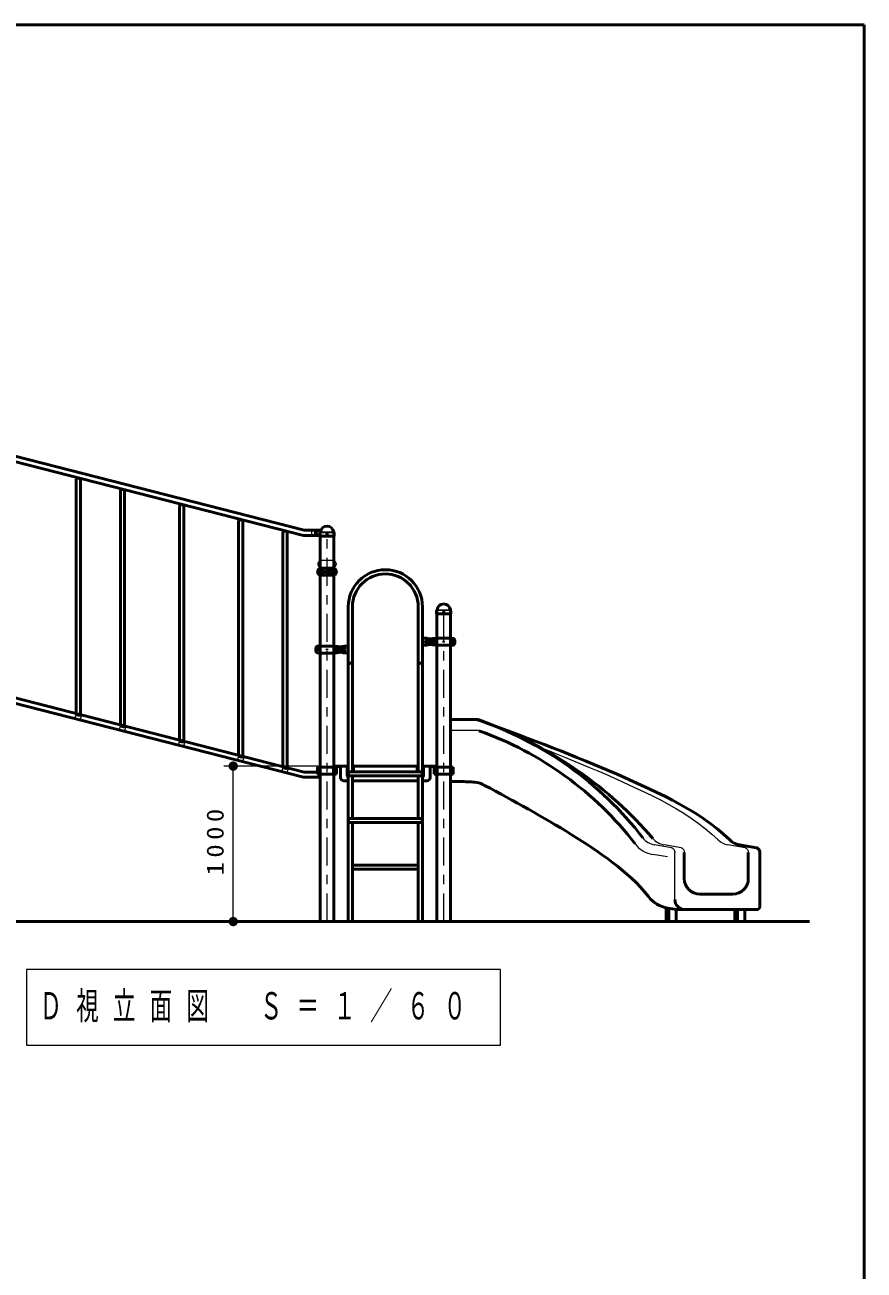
# Model space of a CAD drawing. Units: millimetres on the paper, scale 1:60. Extents: x -385 to 0, y -594 to 267.
# Drawn here: x -89.9 to 0, y -163.5 to -30 of the extents above; entities that cross this region are included whole.
import ezdxf

# ---------------------------------------------------------------- set-up
doc = ezdxf.new("R2010")
doc.units = ezdxf.units.MM
for name, pattern in [('USER1', [4.5, 2.5, -2]), ('USER2', [6, 3, -1, 1, -1]), ('USER3', [8, 3, -1, 1, -1, 1, -1])]:
    doc.linetypes.add(name, pattern=pattern)
doc.layers.add('LY_1', color=140, linetype='Continuous', lineweight=50)
doc.styles.add('ＭＳ ゴシック', font='')
doc.styles.get('ＭＳ ゴシック').set_extended_font_data('MS Gothic')

# ---------------------------------------------------------------- blocks, each defined once
blk = doc.blocks.new('filled_dot')
at = {"color": 0, "linetype": 'Continuous', "lineweight": -2, "const_width": 1.25}
blk.add_lwpolyline([(-0.625, 0, 1), (0.625, 0, 1)], format="xyb", close=True, dxfattribs=at)

msp = doc.modelspace()

# ---------------------------------------------------------------- linework, layer by layer
at = {"layer": 'LY_1', "color": 7}
for p, q in [((0, -30), (-385, -30)), ((0, -297), (0, -30)), ((-5.839, -126.133), (-122.904, -126.133))]:
    msp.add_line(p, q, dxfattribs=at)
at = {"layer": 'LY_1'}
for p, q in [((-60.021, -84.183), (-92.521, -75.849)), ((-60.092, -84.749), (-92.592, -76.416)), ((-84.45, -103.836), (-84.45, -78.796)), ((-83.997, -103.952), (-83.997, -78.796)), ((-79.7, -105.053), (-79.7, -80.014)), ((-79.247, -105.17), (-79.247, -80.014)), ((-73.367, -106.677), (-73.367, -81.638)), ((-72.913, -106.794), (-72.913, -81.638)), ((-67.033, -108.301), (-67.033, -83.262)), ((-66.58, -108.418), (-66.58, -83.262)), ((-62.283, -109.519), (-62.283, -84.48)), ((-61.83, -109.636), (-61.83, -84.48)), ((-58.299, -84.749), (-60.092, -84.749)), ((-58.299, -84.183), (-60.021, -84.183)), ((-58.331, -84.807), (-58.324, -84.477)), ((-58.331, -84.807), (-58.323, -84.816)), ((-56.791, -84.816), (-58.323, -84.816)), ((-58.303, -84.429), (-58.285, -84.41)), ((-58.299, -126.133), (-58.299, -84.466)), ((-56.81, -84.429), (-56.828, -84.41)), ((-56.814, -126.133), (-56.814, -84.466)), ((-56.791, -84.816), (-56.782, -84.808)), ((-56.782, -84.808), (-56.789, -84.477)), ((-58.502, -88.466), (-58.507, -88.466)), ((-58.502, -88.799), (-58.507, -88.799)), ((-58.325, -88.258), (-57.615, -88.258)), ((-58.323, -89.008), (-57.615, -89.008)), ((-57.826, -88.48), (-58.11, -88.465)), ((-57.826, -88.786), (-58.11, -88.8)), ((-57.826, -88.48), (-57.826, -88.786)), ((-57.582, -88.291), (-57.582, -88.974)), ((-57.532, -88.291), (-57.532, -88.974)), ((-57.514, -88.341), (-57.409, -88.347)), ((-57.514, -88.924), (-57.409, -88.919)), ((-56.79, -88.258), (-57.498, -88.258)), ((-56.788, -89.008), (-57.498, -89.008)), ((-57.378, -88.886), (-57.378, -88.38)), ((-57.287, -88.476), (-57.003, -88.461)), ((-57.287, -88.79), (-57.287, -88.476)), ((-57.287, -88.79), (-57.003, -88.805)), ((-55.283, -126.133), (-55.283, -92.383)), ((-54.83, -110.073), (-54.83, -92.382)), ((-47.783, -110.073), (-47.783, -92.382)), ((-47.33, -126.133), (-47.33, -92.383)), ((-45.831, -93.141), (-45.824, -92.81)), ((-45.831, -93.141), (-45.823, -93.149)), ((-44.291, -93.149), (-45.823, -93.149)), ((-45.803, -92.762), (-45.785, -92.744)), ((-45.799, -126.133), (-45.799, -92.799)), ((-44.31, -92.762), (-44.328, -92.744)), ((-44.314, -126.133), (-44.314, -92.799)), ((-44.291, -93.149), (-44.282, -93.141)), ((-44.282, -93.141), (-44.289, -92.81)), ((-46.89, -95.766), (-47.33, -95.766)), ((-45.823, -95.758), (-46.679, -95.833)), ((-44.29, -95.758), (-45.824, -95.758)), ((-44.29, -95.758), (-44.027, -95.781)), ((-58.323, -96.591), (-58.586, -96.614)), ((-58.323, -97.341), (-58.586, -97.318)), ((-58.323, -96.591), (-56.79, -96.591)), ((-58.323, -97.341), (-56.79, -97.341)), ((-56.79, -96.591), (-55.934, -96.666)), ((-56.79, -97.341), (-55.934, -97.266)), ((-55.723, -96.599), (-55.283, -96.599)), ((-55.723, -97.333), (-55.283, -97.333)), ((-46.89, -96.499), (-47.33, -96.499)), ((-45.823, -96.508), (-46.679, -96.433)), ((-44.29, -96.508), (-45.824, -96.508)), ((-44.29, -96.508), (-44.027, -96.485)), ((-60.092, -110.666), (-92.592, -102.333)), ((-60.021, -110.099), (-92.521, -101.766)), ((-41.556, -104.466), (-44.314, -104.466)), ((-56.814, -109.466), (-56.098, -109.466)), ((-56.814, -109.466), (-55.39, -109.466)), ((-55.39, -110.549), (-55.39, -109.413)), ((-55.39, -109.413), (-55.283, -109.413)), ((-54.723, -109.413), (-54.83, -109.413)), ((-54.723, -110.073), (-54.723, -109.413)), ((-51.307, -109.466), (-54.723, -109.466)), ((-51.307, -109.466), (-47.89, -109.466)), ((-47.89, -110.073), (-47.89, -109.413)), ((-47.89, -109.413), (-47.783, -109.413)), ((-47.223, -109.413), (-47.33, -109.413)), ((-47.223, -109.758), (-47.223, -109.413)), ((-47.223, -110.549), (-47.223, -109.413)), ((-45.799, -109.466), (-47.223, -109.466)), ((-45.799, -109.466), (-46.515, -109.466)), ((-58.299, -110.666), (-60.092, -110.666)), ((-58.299, -110.099), (-60.021, -110.099)), ((-58.587, -109.566), (-58.587, -110.316)), ((-56.526, -109.566), (-58.587, -109.566)), ((-56.526, -110.316), (-58.587, -110.316)), ((-58.448, -109.566), (-58.448, -110.316)), ((-56.861, -109.566), (-56.861, -110.316)), ((-56.814, -109.504), (-56.098, -109.504)), ((-56.705, -109.566), (-56.705, -110.316)), ((-56.656, -109.566), (-56.656, -110.316)), ((-56.526, -109.566), (-56.526, -110.316)), ((-56.098, -109.516), (-56.098, -110.716)), ((-55.057, -110.073), (-51.307, -110.073)), ((-55.057, -110.526), (-51.307, -110.526)), ((-54.83, -115.073), (-54.83, -110.526)), ((-54.723, -110.549), (-54.723, -110.526)), ((-47.557, -110.073), (-51.307, -110.073)), ((-47.557, -110.526), (-51.307, -110.526)), ((-47.89, -110.549), (-47.89, -110.526)), ((-47.783, -115.073), (-47.783, -110.526)), ((-45.799, -109.504), (-46.515, -109.504)), ((-46.515, -109.516), (-46.515, -110.716)), ((-46.087, -109.566), (-46.087, -110.316)), ((-46.087, -109.566), (-44.026, -109.566)), ((-46.087, -110.316), (-44.026, -110.316)), ((-45.957, -109.566), (-45.957, -110.316)), ((-45.908, -109.566), (-45.908, -110.316)), ((-45.752, -109.566), (-45.752, -110.316)), ((-44.165, -109.566), (-44.165, -110.316)), ((-44.026, -109.566), (-44.026, -110.316)), ((-55.765, -111.049), (-55.283, -111.049)), ((-54.83, -111.049), (-51.307, -111.049)), ((-47.783, -111.049), (-51.307, -111.049)), ((-46.848, -111.049), (-47.33, -111.049)), ((-44.314, -111.133), (-43.073, -111.133)), ((-43.073, -111.133), (-44.314, -111.133)), ((-55.057, -115.073), (-51.307, -115.073)), ((-55.057, -115.526), (-51.307, -115.526)), ((-54.83, -126.133), (-54.83, -115.526)), ((-47.557, -115.073), (-51.307, -115.073)), ((-47.557, -115.526), (-51.307, -115.526)), ((-47.783, -126.133), (-47.783, -115.526)), ((-19.265, -121.524), (-19.265, -118.728)), ((-11.521, -118.213), (-13.35, -117.903)), ((-12.406, -121.524), (-12.406, -118.728)), ((-11.171, -124.52), (-11.171, -118.728)), ((-54.83, -120.073), (-51.307, -120.073)), ((-47.783, -120.073), (-51.307, -120.073)), ((-54.83, -120.526), (-51.307, -120.526)), ((-47.783, -120.526), (-51.307, -120.526)), ((-17.598, -123.191), (-14.073, -123.191)), ((-21.214, -126.133), (-21.214, -124.659)), ((-21.051, -124.691), (-20.098, -124.853)), ((-20.929, -126.133), (-20.929, -124.712)), ((-20.145, -126.133), (-20.145, -124.853)), ((-20.098, -124.853), (-11.504, -124.853)), ((-13.853, -126.133), (-13.853, -124.853)), ((-13.568, -126.133), (-13.568, -124.853)), ((-12.785, -126.133), (-12.785, -124.853))]:
    msp.add_line(p, q, dxfattribs=at)
at = {"layer": 'LY_1', "color": 7, "linetype": 'USER1', "lineweight": 13}
for p, q in [((-59.223, -84.239), (-59.223, -84.693)), ((-58.299, -84.239), (-59.223, -84.239)), ((-58.299, -84.693), (-59.223, -84.693))]:
    msp.add_line(p, q, dxfattribs=at)
at = {"layer": 'LY_1', "color": 7, "lineweight": 13}
for p, q in [((-56.812, -84.457), (-58.301, -84.457)), ((-56.842, -84.399), (-58.268, -84.399)), ((-44.312, -92.791), (-45.801, -92.791)), ((-44.342, -92.733), (-45.768, -92.733)), ((-46.169, -96.287), (-46.169, -95.979)), ((-45.861, -95.979), (-46.169, -95.979)), ((-44.252, -95.979), (-43.944, -95.979)), ((-43.944, -96.287), (-43.944, -95.979)), ((-58.669, -97.12), (-58.669, -96.812)), ((-58.361, -96.812), (-58.669, -96.812)), ((-58.361, -97.12), (-58.669, -97.12)), ((-56.752, -96.812), (-56.444, -96.812)), ((-56.752, -97.12), (-56.444, -97.12)), ((-56.444, -97.12), (-56.444, -96.812)), ((-45.861, -96.287), (-46.169, -96.287)), ((-44.252, -96.287), (-43.944, -96.287)), ((-41.553, -105.633), (-44.314, -105.633)), ((-58.557, -109.466), (-68.611, -109.466)), ((-67.611, -126.133), (-67.611, -109.466)), ((-20.634, -118.213), (-22.462, -117.903)), ((-19.616, -118.213), (-21.444, -117.903)), ((-20.283, -123.76), (-20.283, -118.728)), ((-12.757, -118.213), (-14.586, -117.903)), ((-21.086, -119.209), (-22.639, -118.945)), ((-89.771, -131.264), (-89.771, -139.398)), ((-38.971, -131.264), (-89.771, -131.264)), ((-38.971, -139.398), (-38.971, -131.264)), ((-89.771, -139.398), (-38.971, -139.398))]:
    msp.add_line(p, q, dxfattribs=at)
at = {"layer": 'LY_1', "color": 7, "linetype": 'USER2', "lineweight": 13}
for p, q in [((-57.557, -126.133), (-57.557, -84.466)), ((-45.057, -126.133), (-45.057, -92.799))]:
    msp.add_line(p, q, dxfattribs=at)
at = {"layer": 'LY_1', "color": 7, "linetype": 'USER3', "lineweight": 13}
for p, q in [((-56.788, -87.424), (-58.323, -87.424)), ((-56.79, -88.174), (-58.325, -88.174))]:
    msp.add_line(p, q, dxfattribs=at)
at = {"layer": 'LY_1'}
for points in [[(-83.997, -103.952), (-83.998, -103.967), (-84.004, -103.98), (-84.014, -103.992), (-84.027, -104.002), (-84.043, -104.011), (-84.063, -104.017), (-84.085, -104.022), (-84.11, -104.024), (-84.136, -104.024), (-84.165, -104.022), (-84.194, -104.017), (-84.223, -104.011), (-84.253, -104.002), (-84.282, -103.992), (-84.31, -103.979), (-84.337, -103.966), (-84.361, -103.951), (-84.383, -103.935), (-84.403, -103.919), (-84.42, -103.902), (-84.433, -103.885), (-84.442, -103.868), (-84.448, -103.851), (-84.45, -103.836)], [(-79.247, -105.17), (-79.248, -105.184), (-79.254, -105.198), (-79.264, -105.21), (-79.277, -105.22), (-79.293, -105.229), (-79.313, -105.235), (-79.335, -105.24), (-79.36, -105.242), (-79.386, -105.242), (-79.415, -105.24), (-79.444, -105.235), (-79.473, -105.229), (-79.503, -105.22), (-79.532, -105.21), (-79.56, -105.197), (-79.587, -105.184), (-79.611, -105.169), (-79.633, -105.153), (-79.653, -105.137), (-79.67, -105.12), (-79.683, -105.103), (-79.692, -105.086), (-79.698, -105.069), (-79.7, -105.053)], [(-41.267, -104.518), (-40.389, -104.844), (-39.512, -105.171), (-38.635, -105.5), (-37.759, -105.831), (-36.883, -106.162), (-36.008, -106.495), (-35.133, -106.829), (-34.259, -107.164), (-33.385, -107.502), (-32.513, -107.842), (-31.642, -108.186), (-30.773, -108.533), (-29.905, -108.885), (-29.039, -109.241), (-28.175, -109.603), (-27.313, -109.969), (-26.454, -110.341), (-25.597, -110.719), (-24.743, -111.102), (-23.892, -111.493), (-23.044, -111.889), (-22.199, -112.293), (-21.359, -112.706), (-20.524, -113.131), (-19.699, -113.573), (-18.884, -114.034), (-18.083, -114.519), (-17.299, -115.031), (-16.535, -115.573), (-15.795, -116.146), (-15.081, -116.751), (-14.39, -117.383)], [(-72.913, -106.794), (-72.915, -106.808), (-72.921, -106.822), (-72.93, -106.834), (-72.944, -106.844), (-72.96, -106.853), (-72.98, -106.859), (-73.002, -106.864), (-73.027, -106.866), (-73.053, -106.866), (-73.081, -106.864), (-73.11, -106.859), (-73.14, -106.853), (-73.169, -106.844), (-73.199, -106.833), (-73.227, -106.821), (-73.253, -106.808), (-73.278, -106.793), (-73.3, -106.777), (-73.32, -106.761), (-73.336, -106.744), (-73.349, -106.727), (-73.359, -106.71), (-73.365, -106.693), (-73.367, -106.677)], [(-66.58, -108.418), (-66.582, -108.432), (-66.588, -108.446), (-66.597, -108.458), (-66.61, -108.468), (-66.627, -108.477), (-66.646, -108.483), (-66.669, -108.488), (-66.693, -108.49), (-66.72, -108.49), (-66.748, -108.487), (-66.777, -108.483), (-66.807, -108.476), (-66.836, -108.468), (-66.865, -108.457), (-66.893, -108.445), (-66.92, -108.432), (-66.945, -108.417), (-66.967, -108.401), (-66.986, -108.385), (-67.003, -108.368), (-67.016, -108.351), (-67.025, -108.334), (-67.031, -108.317), (-67.033, -108.301)], [(-61.83, -109.636), (-61.832, -109.65), (-61.838, -109.664), (-61.847, -109.676), (-61.86, -109.686), (-61.877, -109.695), (-61.896, -109.701), (-61.919, -109.706), (-61.943, -109.708), (-61.97, -109.708), (-61.998, -109.705), (-62.027, -109.701), (-62.057, -109.694), (-62.086, -109.686), (-62.115, -109.675), (-62.143, -109.663), (-62.17, -109.65), (-62.195, -109.635), (-62.217, -109.619), (-62.236, -109.602), (-62.253, -109.586), (-62.266, -109.568), (-62.275, -109.552), (-62.281, -109.535), (-62.283, -109.519)], [(-23.117, -123.46), (-23.538, -122.943), (-23.978, -122.441), (-24.438, -121.959), (-24.917, -121.493), (-25.41, -121.045), (-25.917, -120.611), (-26.435, -120.191), (-26.963, -119.783), (-27.499, -119.385), (-28.041, -118.997), (-28.588, -118.615), (-29.139, -118.239), (-29.694, -117.869), (-30.253, -117.504), (-30.815, -117.145), (-31.379, -116.79), (-31.947, -116.44), (-32.518, -116.094), (-33.091, -115.752), (-33.666, -115.414), (-34.243, -115.079), (-34.821, -114.747), (-35.402, -114.418), (-35.984, -114.092), (-36.566, -113.767), (-37.15, -113.444), (-37.735, -113.123), (-38.32, -112.802), (-38.905, -112.482), (-39.491, -112.164), (-40.078, -111.846), (-40.665, -111.53)], [(-11.521, -118.213), (-11.448, -118.246), (-11.38, -118.29), (-11.319, -118.346), (-11.267, -118.41), (-11.226, -118.483), (-11.195, -118.561), (-11.177, -118.644), (-11.171, -118.728)]]:
    msp.add_lwpolyline(points, dxfattribs=at)
at = {"layer": 'LY_1', "color": 7, "lineweight": 13}
for points in [[(-34.704, -107.47), (-34.227, -107.655), (-33.749, -107.842), (-32.878, -108.186), (-32.009, -108.533), (-31.141, -108.885), (-30.275, -109.241), (-29.411, -109.603), (-28.549, -109.969), (-27.69, -110.341), (-26.833, -110.719), (-25.979, -111.102), (-25.128, -111.493), (-24.28, -111.889), (-23.435, -112.293), (-22.595, -112.706), (-21.76, -113.131), (-20.935, -113.573), (-20.12, -114.034), (-19.319, -114.519), (-18.535, -115.031), (-17.771, -115.573), (-17.031, -116.146), (-16.317, -116.751), (-15.626, -117.383)], [(-20.634, -118.213), (-20.56, -118.246), (-20.492, -118.29), (-20.431, -118.346), (-20.38, -118.41), (-20.338, -118.483), (-20.308, -118.561), (-20.289, -118.644), (-20.283, -118.728)], [(-19.616, -118.213), (-19.542, -118.246), (-19.474, -118.29), (-19.413, -118.346), (-19.362, -118.41), (-19.32, -118.483), (-19.29, -118.561), (-19.271, -118.644), (-19.265, -118.728)], [(-12.757, -118.213), (-12.684, -118.246), (-12.616, -118.29), (-12.555, -118.346), (-12.503, -118.41), (-12.462, -118.483), (-12.431, -118.561), (-12.413, -118.644), (-12.406, -118.728)]]:
    msp.add_lwpolyline(points, dxfattribs=at)
at = {"layer": 'LY_1'}
for centre, radius in [((-58.723, -84.466), 0.0917), ((-57.557, -84.682), 0.05), ((-45.057, -93.016), 0.05), ((-46.89, -96.133), 0.125), ((-55.723, -96.966), 0.125)]:
    msp.add_circle(centre, radius, dxfattribs=at)
at = {"layer": 'LY_1', "color": 7, "lineweight": 13}
for centre, radius in [((-46.015, -96.133), 0.154), ((-46.015, -96.133), 0.0833), ((-45.057, -96.133), 0.0833), ((-44.098, -96.133), 0.154), ((-44.098, -96.133), 0.0833), ((-58.515, -96.966), 0.154), ((-58.515, -96.966), 0.0833), ((-57.557, -96.966), 0.0833), ((-56.598, -96.966), 0.154), ((-56.598, -96.966), 0.0833)]:
    msp.add_circle(centre, radius, dxfattribs=at)
at = {"layer": 'LY_1', "color": 7, "linetype": 'USER1', "lineweight": 13}
for centre in [(-84.223, -104.186), (-79.473, -105.404), (-73.14, -107.028), (-66.807, -108.652), (-62.057, -109.87)]:
    msp.add_circle(centre, 0.283, dxfattribs=at)
at = {"layer": 'LY_1'}
for centre, radius, start, end in [((-84.223, -78.796), 0.227, 0, 180), ((-79.473, -80.014), 0.227, 0, 180), ((-73.14, -81.638), 0.227, 0, 180), ((-66.807, -83.262), 0.227, 0, 180), ((-57.557, -84.466), 0.72, 90, 173.3676), ((-57.557, -84.466), 0.72, 6.6324, 90), ((-62.057, -84.48), 0.227, 0, 180), ((-58.254, -84.478), 0.07, 135, 178.99605), ((-58.318, -84.377), 0.0467, 315, 353.3676), ((-56.795, -84.377), 0.0467, 186.6324, 225), ((-56.859, -84.478), 0.07, 1.00395, 45), ((-58.307, -88.633), 0.267, 143.1301, 216.8699), ((-58.307, -88.633), 0.25, 154.44159, 205.55841), ((-57.48, -89.028), 1.167, 140.22094, 154.44159), ((-57.48, -88.237), 1.167, 205.55841, 219.77906), ((-58.507, -88.483), 0.0167, 90, 143.1301), ((-58.507, -88.783), 0.0167, 216.8699, 270), ((-58.325, -88.324), 0.0667, 90, 140.22094), ((-58.325, -88.941), 0.0667, 219.77906, 270), ((-57.947, -88.633), 0.232, 154.69944, 205.30056), ((-57.102, -89.032), 1.167, 151.38495, 154.69944), ((-57.102, -88.233), 1.167, 205.30056, 208.61505), ((-58.111, -88.482), 0.0167, 87, 151.38495), ((-58.111, -88.784), 0.0167, 208.61505, 273), ((-57.615, -88.291), 0.0333, 0, 90), ((-57.615, -88.974), 0.0333, 270, 0), ((-57.515, -88.358), 0.0167, 87, 180), ((-57.515, -88.908), 0.0167, 180, 273), ((-57.498, -88.291), 0.0333, 90, 180), ((-57.498, -88.974), 0.0333, 180, 270), ((-57.411, -88.38), 0.0333, 1.08415, 87), ((-57.411, -88.886), 0.0333, 273, 358.91585), ((-57.002, -88.477), 0.0167, 28.61505, 93), ((-57.002, -88.788), 0.0167, 267, 331.38495), ((-58.011, -89.028), 1.167, 25.55841, 28.61505), ((-58.011, -88.237), 1.167, 331.38495, 334.44159), ((-57.184, -88.633), 0.25, 334.44159, 25.55841), ((-56.788, -88.324), 0.0667, 39.77906, 90), ((-56.788, -88.941), 0.0667, 270, 320.22094), ((-57.634, -89.028), 1.167, 25.55841, 39.77906), ((-57.634, -88.237), 1.167, 320.22094, 334.44159), ((-56.807, -88.633), 0.25, 334.44159, 25.55841), ((-51.307, -92.383), 3.977, 0, 180), ((-51.307, -92.383), 3.523, 0, 180), ((-45.057, -92.799), 0.72, 90, 173.3676), ((-45.057, -92.799), 0.72, 6.6324, 90), ((-45.754, -92.812), 0.07, 135, 178.99605), ((-45.818, -92.711), 0.0467, 315, 353.3676), ((-44.295, -92.711), 0.0467, 186.6324, 225), ((-44.359, -92.812), 0.07, 1.00395, 45), ((-46.89, -96.133), 0.367, 270, 90), ((-45.432, -96.133), 0.833, 163.80375, 196.19625), ((-46.072, -95.947), 0.167, 95, 163.80375), ((-44.041, -95.947), 0.167, 16.19625, 85), ((-44.682, -96.133), 0.833, 343.80375, 16.19625), ((-57.932, -96.966), 0.833, 163.80375, 196.19625), ((-58.572, -96.78), 0.167, 95, 163.80375), ((-58.572, -97.152), 0.167, 196.19625, 265), ((-56.541, -96.78), 0.167, 16.19625, 85), ((-56.541, -97.152), 0.167, 275, 343.80375), ((-57.182, -96.966), 0.833, 343.80375, 16.19625), ((-55.723, -96.966), 0.367, 90, 270), ((-46.072, -96.319), 0.167, 196.19625, 265), ((-44.041, -96.319), 0.167, 275, 343.80375), ((-55.057, -98.633), 0.227, 0, 180), ((-47.557, -98.633), 0.227, 0, 180), ((-53.419, -140.046), 37.505, 37.61943, 71.56003), ((-41.556, -105.299), 0.833, 69.6949, 90), ((-55.516, -145.563), 43.408, 40.736, 69.18787), ((-53.419, -140.046), 36.448, 37.61943, 70.53833), ((-56.048, -109.516), 0.05, 90, 180), ((-46.565, -109.516), 0.05, 0, 90), ((-55.765, -110.716), 0.333, 180, 270), ((-55.057, -110.299), 0.417, 216.8699, 237.04363), ((-55.057, -110.391), 0.317, 135.70796, 224.29204), ((-55.057, -110.299), 0.227, 90, 270), ((-55.057, -110.299), 0.417, 302.95637, 323.1301), ((-47.557, -110.299), 0.417, 216.8699, 237.04363), ((-47.557, -110.299), 0.227, 270, 90), ((-47.557, -110.391), 0.317, 315.70796, 44.29204), ((-47.557, -110.299), 0.417, 302.95637, 323.1301), ((-46.848, -110.716), 0.333, 270, 0), ((-43.073, -126.133), 15, 84.01173, 90), ((-42.242, -114.466), 3.333, 61.75482, 77.27662), ((-55.057, -115.299), 0.227, 90, 270), ((-47.557, -115.299), 0.227, 270, 90), ((-13.015, -115.931), 2, 226.5661, 260.36457), ((-17.598, -121.524), 1.667, 180, 270), ((-14.073, -121.524), 1.667, 270, 0), ((-20.493, -121.405), 3.333, 218.06305, 260.36457), ((-19.19, -123.76), 1.093, 180, 270), ((-11.504, -124.52), 0.333, 270, 0)]:
    msp.add_arc(centre, radius, start, end, dxfattribs=at)
at = {"layer": 'LY_1', "color": 7, "linetype": 'USER3', "lineweight": 13}
for centre, radius, start, end in [((-58.307, -87.799), 0.25, 154.44159, 205.55841), ((-57.48, -88.195), 1.167, 140.22094, 154.44159), ((-57.48, -87.404), 1.167, 205.55841, 219.77906), ((-58.325, -87.491), 0.0667, 90, 140.22094), ((-56.788, -87.491), 0.0667, 39.77906, 90), ((-57.634, -88.195), 1.167, 25.55841, 39.77906), ((-57.634, -87.404), 1.167, 320.22094, 334.44159), ((-56.807, -87.799), 0.25, 334.44159, 25.55841), ((-58.325, -88.108), 0.0667, 219.77906, 270), ((-56.788, -88.108), 0.0667, 270, 320.22094)]:
    msp.add_arc(centre, radius, start, end, dxfattribs=at)
at = {"layer": 'LY_1', "color": 7, "lineweight": 13}
for centre, radius, start, end in [((-47.994, -96.133), 2.139, 355.87048, 4.12952), ((-42.119, -96.133), 2.139, 175.87048, 184.12952), ((-60.494, -96.966), 2.139, 355.87048, 4.12952), ((-54.619, -96.966), 2.139, 175.87048, 184.12952), ((-41.553, -106.466), 0.833, 70.03583, 90), ((-22.128, -115.931), 2, 217.61943, 260.36457), ((-21.11, -115.931), 2, 220.736, 260.36457), ((-14.251, -115.931), 2, 226.5661, 260.36457), ((-22.128, -115.931), 3.058, 217.61943, 260.36457)]:
    msp.add_arc(centre, radius, start, end, dxfattribs=at)

# ---------------------------------------------------------------- block references
at = {"layer": 'LY_1', "color": 7, "lineweight": 13, "xscale": 0.4, "yscale": 0.4}
for p, rotation in [((-67.611, -109.466), 270), ((-67.611, -126.133), 90)]:
    msp.add_blockref('filled_dot', p, dxfattribs=dict(at, rotation=rotation))

# ---------------------------------------------------------------- texts
at = {"layer": 'LY_1', "color": 7, "insert": (-68.611, -117.378), "char_height": 1.833, "attachment_point": 8, "rotation": 90, "style": 'ＭＳ ゴシック'}
msp.add_mtext('\\T1.33;\\W1.15;1000', dxfattribs=at)
at = {"layer": 'LY_1', "color": 7, "insert": (-88.371, -135.331), "char_height": 2.933, "attachment_point": 4, "style": 'ＭＳ ゴシック'}
msp.add_mtext('\\T1.64;\\W0.6;Ｄ視立面図\u3000Ｓ＝１／６０', dxfattribs=at)

doc.saveas('drawing.dxf')
